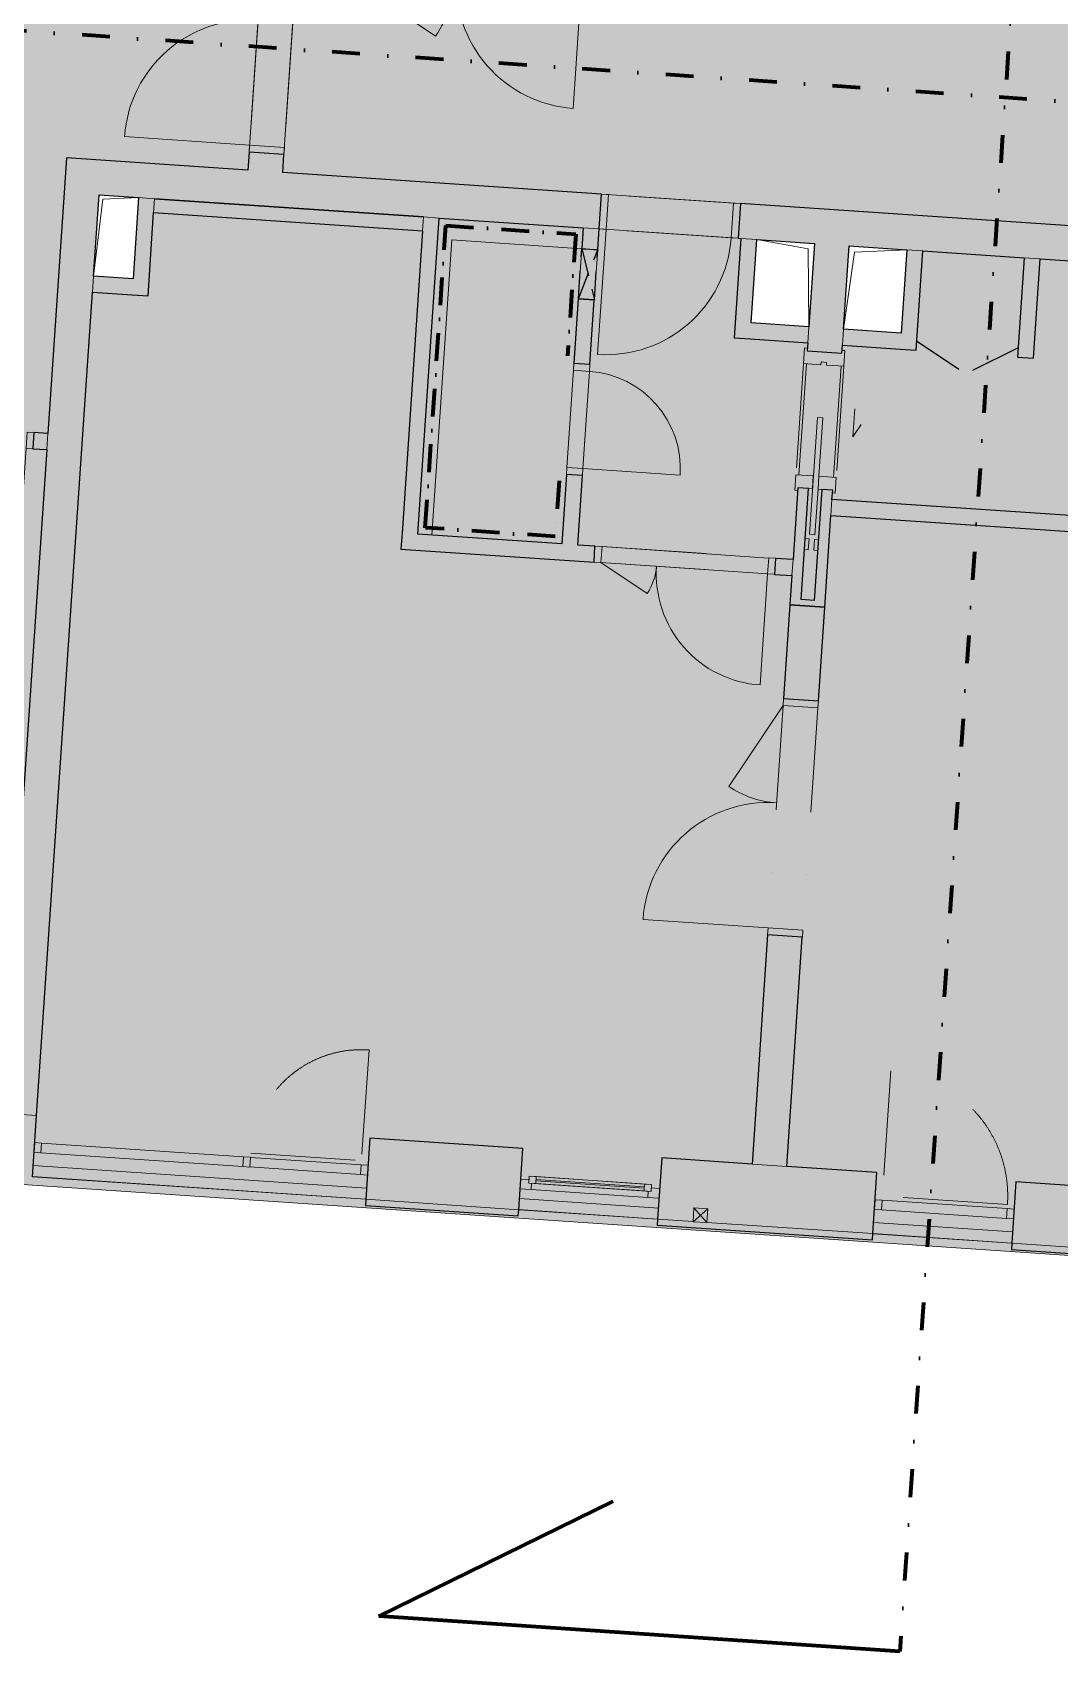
# Model space of a CAD drawing. Header units: millimetres. Extents: x -10201 to 171407, y -8645 to 72638.
# Drawn here: x 119970 to 127347, y 39974 to 51600 of the extents above; entities that cross this region are included whole.
import ezdxf

# ---------------------------------------------------------------- set-up
doc = ezdxf.new("R2010")
doc.units = ezdxf.units.MM
for name, pattern in [('HA_Dash_2mm-S1mm', [1500, 750, -750]), ('HA_Dash_3mm-S1mm', [300, 200, -100]), ('HA_DashDot_2_2mm-S0_6mm', [1650, 750, -450, 0, -450]), ('HA_DashDot_4mm-S1mm', [400, 200, -100, 0, -100]), ('HA_DashDot_6mm-S2mm', [600, 200, -200, 0, -200])]:
    doc.linetypes.add(name, pattern=pattern)
for name, color, linetype, lineweight in [('A-DETL-____-OTLN', 9, 'Continuous', 25), ('A-DETL-____-THIN', 9, 'Continuous', 9), ('A-DETL-GENF-OTLN', 9, 'Continuous', 9), ('A-DOOR-____-MCUT', 9, 'Continuous', 9), ('A-DOOR-____-OTLN', 9, 'Continuous', 9), ('A-DOOR-FRAM-MCUT', 9, 'Continuous', 9), ('A-FLOR-____-OTLN', 9, 'Continuous', 9), ('A-GENM-____-MCUT', 9, 'Continuous', 25), ('A-GENM-____-OTLN', 9, 'Continuous', 9), ('A-GLAZ-____-MCUT', 9, 'Continuous', 5), ('A-GLAZ-____-OTLN', 9, 'Continuous', 5), ('A-GLAZ-CURT-MCUT', 9, 'Continuous', 5), ('A-GLAZ-CURT-OTLN', 9, 'Continuous', 5), ('A-GLAZ-CWMG-MCUT', 9, 'Continuous', 5), ('A-GLAZ-CWMG-OTLN', 9, 'Continuous', 5), ('A-WALL-____-MCUT', 9, 'Continuous', 25), ('A-WALL-____-OTLN', 9, 'Continuous', 9), ('G-____-____-SYMB', 9, 'Continuous', 5), ('I-WALL-____-MCUT', 9, 'Continuous', 25), ('I-WALL-____-OTLN', 9, 'Continuous', 9), ('M-HVAC-DUCT-OTLN', 9, 'Continuous', 9)]:
    doc.layers.add(name, color=color, linetype=linetype, lineweight=lineweight)

# ---------------------------------------------------------------- blocks, each defined once
blk = doc.blocks.new('HA_DR_Single_Swing_Solid - In_BJ_900x2100_Vstupni-2124274-schema rezu D_120_5200')
at = {"layer": 'A-DOOR-____-MCUT', "linetype": 'HA_DashDot_2_2mm-S0_6mm'}
for p, q in [((-450, 125), (450, 125)), ((-450, -125), (450, -125))]:
    blk.add_line(p, q, dxfattribs=at)
at = {"layer": 'A-DOOR-____-OTLN'}
for p, q in [((-500, 125), (500, 125)), ((-500, -125), (500, -125))]:
    blk.add_line(p, q, dxfattribs=at)
at = {"layer": 'A-DOOR-____-OTLN', "lineweight": 5}
blk.add_line((450, -1025), (450, -125), dxfattribs=at)
blk.add_arc((450, -125), 900, 180, 270, dxfattribs=at)
at = {"layer": 'A-DOOR-FRAM-MCUT'}
for p, q in [((-450, 125), (-500, 125)), ((-450, -125), (-450, 125)), ((500, 125), (450, 125)), ((450, 125), (450, -125)), ((-500, -125), (-450, -125)), ((450, -125), (500, -125))]:
    blk.add_line(p, q, dxfattribs=at)
blk = doc.blocks.new('HA_DR_Single_Swing_Solid - In_BJ_900x2100_Vstupni-2124272-schema rezu D_120_5200')
at = {"layer": 'A-DOOR-____-MCUT', "linetype": 'HA_DashDot_2_2mm-S0_6mm'}
for p, q in [((-450, 125), (450, 125)), ((-450, -125), (450, -125))]:
    blk.add_line(p, q, dxfattribs=at)
at = {"layer": 'A-DOOR-____-OTLN', "lineweight": 5}
blk.add_line((450, 1025), (450, 125), dxfattribs=at)
at = {"layer": 'A-DOOR-____-OTLN'}
for p, q in [((-500, 125), (500, 125)), ((-500, -125), (500, -125))]:
    blk.add_line(p, q, dxfattribs=at)
at = {"layer": 'A-DOOR-____-OTLN', "lineweight": 5}
blk.add_arc((450, 125), 900, 90, 180, dxfattribs=at)
at = {"layer": 'A-DOOR-FRAM-MCUT'}
for p, q in [((-500, 125), (-450, 125)), ((-450, 125), (-450, -125)), ((450, 125), (500, 125)), ((450, -125), (450, 125)), ((-450, -125), (-500, -125)), ((500, -125), (450, -125))]:
    blk.add_line(p, q, dxfattribs=at)
blk = doc.blocks.new('HA_DR_Double_Swing_Solid - In_BJ_1200x2100_800-1670800-schema rezu D_120_5200')
at = {"layer": 'A-DOOR-____-MCUT', "linetype": 'HA_DashDot_2_2mm-S0_6mm'}
for p, q in [((-600, 58), (600, 58)), ((-600, -57), (600, -57))]:
    blk.add_line(p, q, dxfattribs=at)
at = {"layer": 'A-DOOR-____-OTLN', "lineweight": 5}
for p, q in [((-254, -257), (-600, -57)), ((600, -857), (600, -57))]:
    blk.add_line(p, q, dxfattribs=at)
for centre, radius, start, end in [((-600, -57), 400, 330, 0), ((600, -57), 800, 180, 270)]:
    blk.add_arc(centre, radius, start, end, dxfattribs=at)
at = {"layer": 'A-DOOR-FRAM-MCUT'}
for p, q in [((-600, 58), (-650, 58)), ((-600, -57), (-600, 58)), ((650, 58), (600, 58)), ((600, 58), (600, -57)), ((-650, -57), (-600, -57)), ((600, -57), (650, -57))]:
    blk.add_line(p, q, dxfattribs=at)
blk = doc.blocks.new('HA_DR_Single_Swing_Solid - In_BJ_700x2100-2124340-schema rezu D_120_5200')
at = {"layer": 'A-DOOR-____-MCUT', "linetype": 'HA_DashDot_2_2mm-S0_6mm'}
for p, q in [((-350, 57.5), (350, 57.5)), ((-350, -57.5), (350, -57.5))]:
    blk.add_line(p, q, dxfattribs=at)
at = {"layer": 'A-DOOR-____-OTLN', "lineweight": 5}
blk.add_line((350, 757.5), (350, 57.5), dxfattribs=at)
blk.add_arc((350, 57.5), 700, 90, 180, dxfattribs=at)
at = {"layer": 'A-DOOR-FRAM-MCUT'}
for p, q in [((-400, 57.5), (-350, 57.5)), ((-350, 57.5), (-350, -57.5)), ((350, 57.5), (400, 57.5)), ((350, -57.5), (350, 57.5)), ((-350, -57.5), (-400, -57.5)), ((400, -57.5), (350, -57.5))]:
    blk.add_line(p, q, dxfattribs=at)
blk = doc.blocks.new('HA_WD_SinglePanel - 1000x2400-1670805-schema rezu D_120_5200')
at = {"layer": 'A-GLAZ-____-MCUT'}
for p, q in [((-420, 70), (-500, 70)), ((-500, 0), (-440, 0)), ((-440, -25), (-440, 25)), ((-440, 25), (-390, 25)), ((-420, 25), (-420, 70)), ((-390, 25), (-390, -25)), ((390, 5), (-390, 5)), ((390, -25), (390, 25)), ((390, 25), (440, 25)), ((500, 70), (420, 70)), ((420, 70), (420, 25)), ((440, 25), (440, -25)), ((440, 0), (500, 0)), ((-390, -25), (-440, -25)), ((390, -5), (-390, -5)), ((440, -25), (390, -25))]:
    blk.add_line(p, q, dxfattribs=at)
at = {"layer": 'A-GLAZ-____-OTLN'}
for p, q in [((440, 25), (-440, 25)), ((-440, -25), (-440, 25)), ((420, 70), (-420, 70)), ((390, 25), (-390, 25)), ((440, 25), (440, -25)), ((-440, -25), (440, -25)), ((390, -25), (-390, -25))]:
    blk.add_line(p, q, dxfattribs=at)
blk = doc.blocks.new('HA_GM_Shaft_Rectangle - Default-2138933-schema rezu D_120_5200')
at = {"layer": 'A-DETL-GENF-OTLN'}
for p, q in [((28.5, -28.5), (285, 0)), ((0, -585), (28.5, -28.5))]:
    blk.add_line(p, q, dxfattribs=at)
at = {"layer": 'A-GENM-____-OTLN'}
for p, q in [((0, -585), (0, 0)), ((0, 0), (285, 0)), ((285, 0), (285, -585)), ((285, -585), (0, -585))]:
    blk.add_line(p, q, dxfattribs=at)
blk = doc.blocks.new('HA_GM_Shaft_Rectangle - Default-2138652-schema rezu D_120_5200')
at = {"layer": 'A-DETL-GENF-OTLN'}
for p, q in [((41.5, -41.5), (415, 0)), ((0, -600), (41.5, -41.5))]:
    blk.add_line(p, q, dxfattribs=at)
at = {"layer": 'A-GENM-____-OTLN'}
for p, q in [((0, -600), (0, 0)), ((0, 0), (415, 0)), ((415, 0), (415, -600)), ((415, -600), (0, -600))]:
    blk.add_line(p, q, dxfattribs=at)
blk = doc.blocks.new('HA_GM_Shaft_Rectangle - Default-2138654-schema rezu D_120_5200')
at = {"layer": 'A-DETL-GENF-OTLN'}
for p, q in [((0, 600), (41.5, 41.5)), ((41.5, 41.5), (415, 0))]:
    blk.add_line(p, q, dxfattribs=at)
at = {"layer": 'A-GENM-____-OTLN'}
for p, q in [((0, 600), (0, 0)), ((415, 600), (0, 600)), ((415, 0), (415, 600)), ((0, 0), (415, 0))]:
    blk.add_line(p, q, dxfattribs=at)
blk = doc.blocks.new('HA_DR_Double_Swing_Solid - In_BJ_1600x2100_900-1670809-schema rezu D_120_5200')
at = {"layer": 'A-DOOR-____-MCUT', "linetype": 'HA_DashDot_2_2mm-S0_6mm'}
for p, q in [((-800, 125), (800, 125)), ((-800, -125), (800, -125))]:
    blk.add_line(p, q, dxfattribs=at)
at = {"layer": 'A-DOOR-____-OTLN', "lineweight": 5}
for p, q in [((-194, -475), (-800, -125)), ((800, -1025), (800, -125))]:
    blk.add_line(p, q, dxfattribs=at)
for centre, radius, start, end in [((-800, -125), 700, 330, 360), ((800, -125), 900, 180, 270)]:
    blk.add_arc(centre, radius, start, end, dxfattribs=at)
at = {"layer": 'A-DOOR-FRAM-MCUT'}
for p, q in [((-800, 125), (-850, 125)), ((-800, -125), (-800, 125)), ((850, 125), (800, 125)), ((800, 125), (800, -125)), ((-850, -125), (-800, -125)), ((800, -125), (850, -125))]:
    blk.add_line(p, q, dxfattribs=at)
blk = doc.blocks.new('Obdélníková příčel - 50x70mm EXT-1516296-schema rezu D_120_5200')
at = {"layer": 'A-GLAZ-CWMG-MCUT'}
for p, q in [((-50, 0), (0, 0)), ((-50, -70), (-50, 0)), ((0, 0), (0, -70)), ((0, -70), (-50, -70))]:
    blk.add_line(p, q, dxfattribs=at)
blk = doc.blocks.new('ABMV_CW_Single_Swing_Generic - Ex_Glass_SKLOPNE-1553233-schema rezu D_120_5200')
at = {"layer": 'A-DOOR-____-OTLN', "linetype": 'HA_Dash_2mm-S1mm', "lineweight": 5}
for p in [(-450, -30), (450, -930)]:
    blk.add_line(p, (450, -30), dxfattribs=at)
blk.add_arc((450, -30), 900, 180, 270, dxfattribs=at)
blk = doc.blocks.new('Obdélníková příčel - 50x70mm EXT-1516068-schema rezu D_120_5200')
at = {"layer": 'A-GLAZ-CWMG-OTLN'}
for p, q in [((-2951, 44089), (-2053, 44028)), ((-2946, 44159), (-2048, 44098))]:
    blk.add_line(p, q, dxfattribs=at)
blk = doc.blocks.new('Obdélníková příčel - 50x70mm EXT-1516295-schema rezu D_120_5200')
at = {"layer": 'A-GLAZ-CWMG-MCUT'}
for p, q in [((-25, 0), (25, 0)), ((-25, -70), (-25, 0)), ((25, -70), (-25, -70)), ((25, 0), (25, -70))]:
    blk.add_line(p, q, dxfattribs=at)
blk = doc.blocks.new('Systémový panel - Sklo-1518815-schema rezu D_120_5200')
at = {"layer": 'A-GLAZ-CURT-MCUT'}
for p, q in [((727, 0), (-727, 0)), ((-727, 0), (-727, -70)), ((-727, -70), (727, -70)), ((727, -70), (727, 0))]:
    blk.add_line(p, q, dxfattribs=at)
blk = doc.blocks.new('Obdélníková příčel - 50x70mm EXT-1518045-schema rezu D_120_5200')
at = {"layer": 'A-GLAZ-CWMG-MCUT'}
for p, q in [((-50, 70), (0, 70)), ((-50, 0), (-50, 70)), ((0, 0), (-50, 0)), ((0, 70), (0, 0))]:
    blk.add_line(p, q, dxfattribs=at)
blk = doc.blocks.new('Obdélníková příčel - 50x70mm EXT-1518046-schema rezu D_120_5200')
at = {"layer": 'A-GLAZ-CWMG-MCUT'}
for p, q in [((0, 70), (-50, 70)), ((-50, 70), (-50, 0)), ((-50, 0), (0, 0)), ((0, 0), (0, 70))]:
    blk.add_line(p, q, dxfattribs=at)
blk = doc.blocks.new('ABMV_CW_Single_Swing_Generic - Ex_Glass_SKLOPNE-1944708-schema rezu D_120_5200')
at = {"layer": 'A-DOOR-____-OTLN', "linetype": 'HA_Dash_2mm-S1mm', "lineweight": 5}
for p in [(398, 826), (-398, 30)]:
    blk.add_line(p, (398, 30), dxfattribs=at)
blk.add_arc((398, 30), 796, 90, 180, dxfattribs=at)
blk = doc.blocks.new('Obdélníková příčel - 50x70mm EXT-1944707-schema rezu D_120_5200')
at = {"layer": 'A-GLAZ-CWMG-OTLN'}
for p, q in [((7206, 43470), (6411, 43523)), ((7201, 43400), (6407, 43454))]:
    blk.add_line(p, q, dxfattribs=at)
blk = doc.blocks.new('Obdélníková příčel - 50x70mm EXT-1518048-schema rezu D_120_5200')
at = {"layer": 'A-GLAZ-CWMG-MCUT'}
for p, q in [((-25, 70), (25, 70)), ((-25, 0), (-25, 70)), ((25, 0), (-25, 0)), ((25, 70), (25, 0))]:
    blk.add_line(p, q, dxfattribs=at)
blk = doc.blocks.new('HA_DR_Single_SlidingToPocket_Solid - In_BJ_800x2100-2105138-schema rezu D_120_5200')
at = {"layer": 'A-DOOR-____-MCUT', "lineweight": 5}
for p, q in [((100, 245), (-100, 245)), ((100, 245), (8, 298)), ((-20, 20), (400, 20)), ((-20, -19), (-20, 20)), ((492, 20), (820, 20)), ((820, 20), (820, -19)), ((820, -19), (-20, -19))]:
    blk.add_line(p, q, dxfattribs=at)
at = {"layer": 'A-DOOR-____-MCUT', "linetype": 'HA_DashDot_2_2mm-S0_6mm'}
for p, q in [((-400, 145), (400, 145)), ((-400, -145), (400, -145))]:
    blk.add_line(p, q, dxfattribs=at)
at = {"layer": 'A-DOOR-FRAM-MCUT'}
for p, q in [((-513, 145), (-400, 145)), ((-513, 125), (-513, 145)), ((-400, 145), (-400, 20)), ((400, 145), (512, 145)), ((400, 20), (400, 145)), ((512, 145), (512, 125)), ((-420, 20), (-420, -20)), ((-400, 20), (-420, 20)), ((492, 20), (400, 20)), ((492, 47), (492, 20)), ((852, 20), (852, 47)), ((932, 20), (852, 20)), ((932, 47), (932, 20)), ((-420, -20), (-400, -20)), ((-400, -20), (-400, -145)), ((400, -20), (492, -20)), ((400, -145), (400, -20)), ((492, -20), (492, -48)), ((852, -20), (932, -20)), ((852, -48), (852, -20)), ((932, -20), (932, -48)), ((-513, -145), (-513, -125)), ((-400, -145), (-513, -145)), ((512, -145), (400, -145)), ((512, -125), (512, -145))]:
    blk.add_line(p, q, dxfattribs=at)
blk = doc.blocks.new('HA_GM_Tiling_LineBased - Generic Tiles-2050444-schema rezu D_120_5200')
at = {"layer": 'A-GENM-____-OTLN', "linetype": 'HA_DashDot_4mm-S1mm', "lineweight": 80}
blk.add_line((50, -50), (450, -50), dxfattribs=at)
blk = doc.blocks.new('HA_GM_Tiling_LineBased - Generic Tiles-2050437-schema rezu D_120_5200')
at = {"layer": 'A-GENM-____-OTLN', "linetype": 'HA_DashDot_4mm-S1mm', "lineweight": 80}
blk.add_line((50, -50), (985, -50), dxfattribs=at)
blk = doc.blocks.new('HA_GM_Tiling_LineBased - Generic Tiles-2050436-schema rezu D_120_5200')
at = {"layer": 'A-GENM-____-OTLN', "linetype": 'HA_DashDot_4mm-S1mm', "lineweight": 80}
blk.add_line((50, -50), (2225, -50), dxfattribs=at)
blk = doc.blocks.new('HA_GM_Tiling_LineBased - Generic Tiles-2050445-schema rezu D_120_5200')
at = {"layer": 'A-GENM-____-OTLN', "linetype": 'HA_DashDot_4mm-S1mm', "lineweight": 80}
blk.add_line((50, -50), (925, -50), dxfattribs=at)
blk = doc.blocks.new('HA_DR_Double_Swing_Solid_wCasing - In_1800x2100_900-1873957-schema rezu D_120_5200')
at = {"layer": 'A-DOOR-____-MCUT', "linetype": 'HA_DashDot_2_2mm-S0_6mm'}
for p, q in [((-900, -7), (900, -7)), ((-900, -57), (900, -57))]:
    blk.add_line(p, q, dxfattribs=at)
at = {"layer": 'A-DOOR-____-OTLN', "lineweight": 5}
for p, q in [((-121, -507), (-900, -57)), ((900, -957), (900, -57))]:
    blk.add_line(p, q, dxfattribs=at)
for centre, start, end in [((-900, -57), 330, 360), ((900, -57), 180, 270)]:
    blk.add_arc(centre, 900, start, end, dxfattribs=at)
at = {"layer": 'A-DOOR-FRAM-MCUT'}
for p, q in [((-900, -7), (-950, -7)), ((-950, -57), (-900, -57)), ((-900, -57), (-900, -7)), ((950, -7), (900, -7)), ((900, -7), (900, -57)), ((900, -57), (950, -57))]:
    blk.add_line(p, q, dxfattribs=at)
blk = doc.blocks.new('HA_GM_Opening_Rectangle_WallBased - Default-2022477-schema rezu D_120_5200')
at = {"layer": 'A-GENM-____-MCUT', "linetype": 'HA_Dash_3mm-S1mm'}
for p, q in [((305, 57.5), (-55, -57.5)), ((-55, 57.5), (305, -57.5)), ((-55, 57.5), (-55, -57.5)), ((-55, 57.5), (305, 57.5)), ((305, 57.5), (305, -57.5)), ((-55, -57.5), (305, -57.5))]:
    blk.add_line(p, q, dxfattribs=at)
blk = doc.blocks.new('185-01_OBJEKT B_Central_rvt-3-schema rezu D_120_5200')
at = {"layer": 'A-DETL-____-OTLN'}
for p, q in [((11498, 49179), (11195, 49383)), ((11924, 49334), (11596, 49173))]:
    blk.add_line(p, q, dxfattribs=at)
at = {"layer": 'A-FLOR-____-OTLN'}
for p, q in [((4850, 43464), (7244, 43302)), ((8342, 43227), (9340, 43159)), ((10886, 43054), (11884, 42987))]:
    blk.add_line(p, q, dxfattribs=at)
at = {"layer": 'A-WALL-____-MCUT', "lineweight": 9}
for p, q in [((5722, 50406), (5607, 50414)), ((5722, 50406), (5715, 50306)), ((7646, 50175), (7653, 50275)), ((7767, 50267), (7653, 50275)), ((8915, 50189), (8800, 50197)), ((10047, 50112), (9932, 50120)), ((11239, 50031), (11125, 50039)), ((12082, 49974), (11968, 49982)), ((5283, 49849), (5276, 49735)), ((10413, 49371), (10421, 49486)), ((10670, 49469), (10662, 49354)), ((4948, 48604), (4956, 48719)), ((10587, 48247), (10579, 48132)), ((10579, 48132), (10587, 48247)), ((10299, 47700), (10307, 47815)), ((10307, 47815), (10299, 47700)), ((4625, 43840), (4874, 43823)), ((10013, 43475), (10262, 43458)), ((7239, 43222), (8337, 43147)), ((8337, 43147), (7239, 43222)), ((9334, 43080), (9589, 43062)), ((9589, 43062), (9334, 43080)), ((9688, 43055), (10881, 42975)), ((10881, 42975), (9688, 43055)), ((11878, 42907), (12976, 42832)), ((12976, 42832), (11878, 42907))]:
    blk.add_line(p, q, dxfattribs=at)
at = {"layer": 'A-WALL-____-MCUT'}
for p, q in [((4845, 43384), (4874, 43823)), ((7269, 43661), (7239, 43222)), ((8366, 43586), (7269, 43661)), ((8337, 43147), (8366, 43586)), ((9364, 43519), (9334, 43080)), ((10013, 43475), (9364, 43519)), ((10910, 43414), (10262, 43458)), ((10881, 42975), (10910, 43414)), ((11908, 43346), (11878, 42907)), ((12292, 43320), (11908, 43346)), ((7239, 43222), (7236, 43177)), ((7236, 43177), (8333, 43102)), ((8333, 43102), (8337, 43147)), ((9334, 43080), (9331, 43035)), ((9331, 43035), (10878, 42930)), ((10878, 42930), (10881, 42975)), ((11878, 42907), (11875, 42862)), ((11875, 42862), (12973, 42787))]:
    blk.add_line(p, q, dxfattribs=at)
at = {"layer": 'A-WALL-____-OTLN'}
for p, q in [((7239, 43222), (4845, 43384)), ((7244, 43302), (4850, 43464)), ((9334, 43080), (8337, 43147)), ((9340, 43159), (8342, 43227)), ((11884, 42987), (10886, 43054)), ((11878, 42907), (10881, 42975))]:
    blk.add_line(p, q, dxfattribs=at)
at = {"layer": 'I-WALL-____-MCUT'}
for p, q in [((5090, 50699), (5074, 50450)), ((6392, 50611), (5090, 50699)), ((6401, 50741), (6392, 50611)), ((6651, 50724), (6401, 50741)), ((6642, 50594), (6651, 50724)), ((8932, 50439), (6642, 50594)), ((5074, 50450), (4956, 48719)), ((5283, 49849), (5323, 50433)), ((5323, 50433), (5607, 50414)), ((5607, 50414), (5568, 49830)), ((5722, 50406), (7653, 50275)), ((7653, 50275), (5722, 50406)), ((8915, 50189), (8932, 50439)), ((9929, 50371), (9912, 50122)), ((18559, 49785), (9929, 50371)), ((5675, 49708), (5715, 50306)), ((5715, 50306), (7646, 50175)), ((7613, 47997), (7767, 50267)), ((7767, 50267), (8800, 50197)), ((7646, 50175), (7499, 48005)), ((8800, 50197), (8790, 50047)), ((8905, 50040), (8915, 50189)), ((9932, 50120), (9884, 49407)), ((9912, 50122), (9932, 50120)), ((10006, 49514), (10047, 50112)), ((10047, 50112), (10461, 50084)), ((8790, 50047), (8905, 50040)), ((10461, 50084), (10421, 49486)), ((10670, 49469), (10711, 50067)), ((10711, 50067), (11125, 50039)), ((11125, 50039), (11084, 49441)), ((11191, 49318), (11239, 50031)), ((11239, 50031), (11968, 49982)), ((11968, 49982), (11919, 49269)), ((12034, 49261), (12082, 49974)), ((12082, 49974), (13858, 49854)), ((5568, 49830), (5283, 49849)), ((4874, 43823), (5276, 49735)), ((5276, 49735), (5560, 49715)), ((5560, 49715), (5675, 49708)), ((8765, 49688), (8734, 49224)), ((8880, 49680), (8765, 49688)), ((8849, 49217), (8880, 49680)), ((10421, 49486), (10006, 49514)), ((11084, 49441), (10670, 49469)), ((9884, 49407), (9999, 49399)), ((9999, 49399), (10413, 49371)), ((10413, 49371), (10409, 49313)), ((10409, 49313), (10658, 49296)), ((10658, 49296), (10662, 49354)), ((10662, 49354), (11076, 49326)), ((11076, 49326), (11191, 49318)), ((8734, 49224), (8849, 49217)), ((11919, 49269), (12034, 49261)), ((4856, 48726), (4848, 48611)), ((4956, 48719), (4856, 48726)), ((4948, 48604), (4625, 43840)), ((4848, 48611), (4948, 48604)), ((8680, 48426), (8646, 47927)), ((8795, 48418), (8680, 48426)), ((8761, 47919), (8795, 48418)), ((10342, 48330), (10307, 47815)), ((10419, 48325), (10342, 48330)), ((10365, 47527), (10419, 48325)), ((10514, 48319), (10460, 47520)), ((10592, 48313), (10514, 48319)), ((10587, 48247), (10592, 48313)), ((10535, 47473), (10579, 48132)), ((10579, 48132), (12610, 47994)), ((12782, 48098), (10587, 48247)), ((7499, 48005), (7491, 47890)), ((8646, 47927), (7613, 47997)), ((8885, 47911), (8761, 47919)), ((8878, 47796), (8885, 47911)), ((7491, 47890), (8878, 47796)), ((10182, 47823), (10175, 47708)), ((10307, 47815), (10182, 47823)), ((10175, 47708), (10299, 47700)), ((10299, 47700), (10285, 47490)), ((10285, 47490), (10239, 46817)), ((10535, 47473), (10285, 47490)), ((10285, 47490), (10535, 47473)), ((10460, 47520), (10365, 47527)), ((10489, 46800), (10535, 47473)), ((10239, 46817), (10489, 46800)), ((10124, 45121), (10013, 43475)), ((10374, 45104), (10124, 45121)), ((10262, 43458), (10374, 45104))]:
    blk.add_line(p, q, dxfattribs=at)
at = {"layer": 'I-WALL-____-OTLN'}
for p, q in [((7857, 50111), (7713, 47991)), ((8790, 50047), (7857, 50111)), ((8765, 49688), (8790, 50047)), ((8905, 50040), (8880, 49680)), ((10348, 48423), (10403, 49221)), ((10652, 49204), (10598, 48406)), ((8935, 47908), (10132, 47826)), ((10125, 47712), (8927, 47793))]:
    blk.add_line(p, q, dxfattribs=at)
at = {"layer": 'M-HVAC-DUCT-OTLN', "lineweight": 5}
for p, q in [((9589, 43061), (9595, 43161)), ((9695, 43154), (9589, 43061)), ((9688, 43055), (9595, 43161)), ((9595, 43161), (9695, 43154)), ((9695, 43154), (9688, 43055)), ((9688, 43055), (9589, 43061))]:
    blk.add_line(p, q, dxfattribs=at)
at = {"layer": 'A-DOOR-____-OTLN', "color": 250, "lineweight": 9}
for name, p, rotation in [('HA_DR_Double_Swing_Solid_wCasing - In_1800x2100_900-1873957-schema rezu D_120_5200', (7895, 52070), 356.1172724189428), ('HA_DR_Single_Swing_Solid - In_BJ_900x2100_Vstupni-2124274-schema rezu D_120_5200', (6560, 51231), 266.1172724189429), ('HA_DR_Single_Swing_Solid - In_BJ_900x2100_Vstupni-2124272-schema rezu D_120_5200', (9422, 50280), 176.1172724189429), ('HA_DR_Single_SlidingToPocket_Solid - In_BJ_800x2100-2105138-schema rezu D_120_5200', (10500, 48813), 266.1172724189429), ('HA_DR_Single_Swing_Solid - In_BJ_700x2100-2124340-schema rezu D_120_5200', (8764, 48821), 266.1172724189429), ('HA_DR_Double_Swing_Solid - In_BJ_1200x2100_800-1670800-schema rezu D_120_5200', (4204, 48712), 356.1172724189428), ('HA_DR_Double_Swing_Solid - In_BJ_1200x2100_800-1670800-schema rezu D_120_5200', (9530, 47810), 356.1172724189428), ('HA_DR_Double_Swing_Solid - In_BJ_1600x2100_900-1670809-schema rezu D_120_5200', (10307, 45960), 266.1172724189429), ('ABMV_CW_Single_Swing_Generic - Ex_Glass_SKLOPNE-1944708-schema rezu D_120_5200', (6809, 43497), 356.1172724189433), ('ABMV_CW_Single_Swing_Generic - Ex_Glass_SKLOPNE-1553233-schema rezu D_120_5200', (11396, 43185), 176.1172724189429)]:
    blk.add_blockref(name, p, dxfattribs=dict(at, rotation=rotation))
at = {"layer": 'A-GENM-____-OTLN', "color": 250, "lineweight": 9}
for name, p, rotation in [('HA_GM_Shaft_Rectangle - Default-2138933-schema rezu D_120_5200', (5323, 50433), 356.1172724189424), ('HA_GM_Tiling_LineBased - Generic Tiles-2050436-schema rezu D_120_5200', (7613, 47997), 86.11727241894303), ('HA_GM_Tiling_LineBased - Generic Tiles-2050437-schema rezu D_120_5200', (7767, 50267), 356.1172724189431), ('HA_GM_Tiling_LineBased - Generic Tiles-2050445-schema rezu D_120_5200', (8800, 50197), 266.117272418943), ('HA_GM_Shaft_Rectangle - Default-2138654-schema rezu D_120_5200', (10461, 50084), 176.1172724189435), ('HA_GM_Opening_Rectangle_WallBased - Default-2022477-schema rezu D_120_5200', (8827, 49739), 86.11727241894292), ('HA_GM_Shaft_Rectangle - Default-2138652-schema rezu D_120_5200', (10711, 50067), 356.1172724189424), ('HA_GM_Tiling_LineBased - Generic Tiles-2050444-schema rezu D_120_5200', (8680, 48426), 266.117272418943), ('HA_GM_Tiling_LineBased - Generic Tiles-2050437-schema rezu D_120_5200', (8646, 47927), 176.1172724189432)]:
    blk.add_blockref(name, p, dxfattribs=dict(at, rotation=rotation))
at = {"layer": 'A-GLAZ-____-OTLN', "color": 250, "lineweight": 9, "rotation": 176.1172724189429}
blk.add_blockref('HA_WD_SinglePanel - 1000x2400-1670805-schema rezu D_120_5200', (8850, 43333), dxfattribs=at)
at = {"layer": 'A-GLAZ-CURT-OTLN', "color": 250, "lineweight": 9, "rotation": 356.1172724189433}
blk.add_blockref('Systémový panel - Sklo-1518815-schema rezu D_120_5200', (5636, 43576), dxfattribs=at)
at = {"layer": 'A-GLAZ-CWMG-OTLN', "color": 250, "lineweight": 9, "rotation": 176.1172724189433}
blk.add_blockref('Obdélníková příčel - 50x70mm EXT-1518046-schema rezu D_120_5200', (4861, 43629), dxfattribs=at)
at = {"layer": 'A-GLAZ-CWMG-OTLN', "color": 250, "lineweight": 9, "extrusion": (0, 0, -1)}
for name, p, rotation in [('Obdélníková příčel - 50x70mm EXT-1518048-schema rezu D_120_5200', (-6386, 43525), 183.8827275810567), ('Obdélníková příčel - 50x70mm EXT-1518045-schema rezu D_120_5200', (-7256, 43466), 183.8827275810567), ('Obdélníková příčel - 50x70mm EXT-1516296-schema rezu D_120_5200', (-10897, 43219), 3.882727581057043), ('Obdélníková příčel - 50x70mm EXT-1516295-schema rezu D_120_5200', (-11870, 43153), 3.882727581057043)]:
    blk.add_blockref(name, p, dxfattribs=dict(at, rotation=rotation))
at = {"layer": 'A-GLAZ-CWMG-OTLN', "color": 250, "lineweight": 9}
for name, p in [('Obdélníková příčel - 50x70mm EXT-1944707-schema rezu D_120_5200', (0, 0)), ('Obdélníková příčel - 50x70mm EXT-1516068-schema rezu D_120_5200', (13893, -943))]:
    blk.add_blockref(name, p, dxfattribs=at)
blk = doc.blocks.new('Section - Detail Number-933961-schema rezu D_120_5200')
at = {"layer": 'G-____-____-SYMB', "lineweight": 100}
for p, q in [((0, 5), (1.25, 2.835)), ((0, 0), (0, 5))]:
    blk.add_line(p, q, dxfattribs=at)

msp = doc.modelspace()

# ---------------------------------------------------------------- hatches: boundary and pattern name
at = {"layer": 'A-DETL-GENF-OTLN'}
h = msp.add_hatch(color=255, dxfattribs=at)
h.paths.add_polyline_path([(139246.4, 42015.8), (140086.4, 54445.6), (112053.9, 56340), (111210.9, 43918.6), (139232.5, 42016.8)])
h.paths.add_polyline_path([(139160.6, 48135.7), (138412.9, 48194.2), (138450.9, 48755.1), (139199.2, 48704.4), (139164.1, 48186.5)])
h.paths.add_polyline_path([(139669, 49128.5), (139669, 49128.5), (139658.2, 49121.3)])
h.paths.add_polyline_path([(133387.7, 48953.4), (133338.4, 48964.6), (133378.5, 49555.1), (133428.3, 49551.7), (133388, 48956.8)])
h.paths.add_polyline_path([(133223.1, 48964.6), (132779.1, 48994.8), (132819.8, 49593), (133263.7, 49562.8), (133225.1, 48994.4)])
h.paths.add_polyline_path([(130934.4, 49135), (130635.1, 49155.3), (130674.7, 49739), (130974, 49718.6), (130935.8, 49155.3)])
h.paths.add_polyline_path([(126209.2, 49440.7), (125795.2, 49468.8), (125835.8, 50067.4), (126249.3, 50031.5), (126232.6, 49785.2)])
h.paths.add_polyline_path([(125545.8, 49485.7), (125131.7, 49513.8), (125172.4, 50112.4), (125586.4, 50084.3), (125547.7, 49513.8)])
h.paths.add_polyline_path([(120693, 49830.1), (120408.6, 49849.4), (120448.2, 50433), (120732, 50406), (120694.3, 49849.4)])
h.paths.add_polyline_path([(112857.1, 49935.9), (112123.8, 49985.7), (112171.2, 50568.8), (112896.2, 50511.8), (112860.5, 49985.7)])
h.paths.add_polyline_path([(118577.8, 49973.6), (118119.4, 50012.6), (118158.5, 50588.4), (118617.4, 50557.3), (118579.9, 50004.8)])
h.paths.add_polyline_path([(118004.1, 50012.6), (117714.8, 50032.2), (117754.4, 50615.9), (118043.2, 50588.4), (118005.5, 50032.2)])
h.paths.add_polyline_path([(128670.9, 51744.3), (127802.9, 51803.2), (127860.1, 52520.9), (128719.1, 52454.8), (128674.9, 51803.2)])
h.paths.add_polyline_path([(125607.9, 51952.1), (121876.9, 52211.5), (121894.1, 52464.8), (125625.1, 52205.4), (125624.6, 52198)])
h.paths.add_polyline_path([(129891.3, 53997.3), (129891.3, 53997.6), (129919.6, 54415)])
h.paths.add_polyline_path([(126007.9, 54891.8), (126007.9, 54891.8), (125799.7, 54905.9)])

# ---------------------------------------------------------------- linework, layer by layer
at = {"layer": 'A-DETL-____-THIN'}
msp.add_line((111210.9, 43918.6), (139246.4, 42015.8), dxfattribs=at)
at = {"layer": 'A-FLOR-____-OTLN'}
for p, q in [((122364.3, 43221.7), (119969.8, 43384.3)), ((124459.5, 43079.5), (123461.8, 43147.3)), ((127003.6, 42906.9), (126005.9, 42974.6))]:
    msp.add_line(p, q, dxfattribs=at)
at = {"layer": 'G-____-____-SYMB', "linetype": 'HA_DashDot_6mm-S2mm', "lineweight": 100}
for p, q in [((127669.2, 61640), (126198.8, 39974.2)), ((141481.6, 50145.9), (110553.8, 52245))]:
    msp.add_line(p, q, dxfattribs=at)

# ---------------------------------------------------------------- block references
at = {"lineweight": 5}
msp.add_blockref('185-01_OBJEKT B_Central_rvt-3-schema rezu D_120_5200', (115125.3, 0), dxfattribs=at)
at = {"layer": 'G-____-____-SYMB', "lineweight": 100, "xscale": 749.9999999999995, "yscale": 749.9999999999995, "zscale": 749.9999999999995, "rotation": 86.11727241894239}
msp.add_blockref('Section - Detail Number-933961-schema rezu D_120_5200', (126198.8, 39974.2), dxfattribs=at)

doc.saveas('drawing.dxf')
